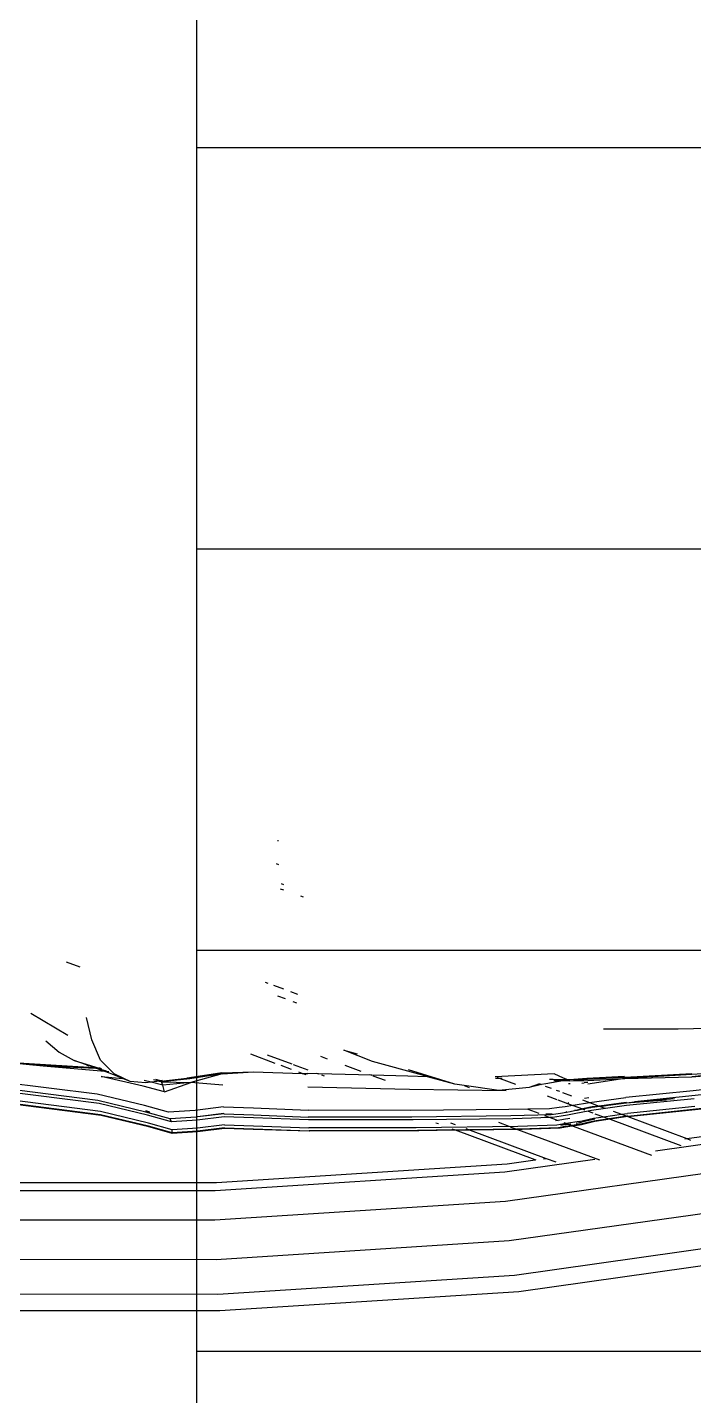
# Model space of a CAD drawing. Header units: millimetres. Extents: x -12551121 to 353735, y 112272 to 285506.
# Drawn here: x 102127.6 to 102283.4, y 172114.7 to 172434.4 of the extents above; entities that cross this region are included whole.
import ezdxf

# ---------------------------------------------------------------- set-up
doc = ezdxf.new("R2010")
doc.units = ezdxf.units.MM
doc.header["$MEASUREMENT"] = 0
doc.layers.add('+AT9-HATCH', color=8, linetype='Continuous')
doc.layers.add('+AT9_Hardscape', color=1, linetype='Continuous')

# ---------------------------------------------------------------- blocks, each defined once
blk = doc.blocks.new('cof')
at = {"layer": '+AT9_Hardscape', "color": 1}
for p, q in [((107.83, 668.52), (108.03, 668.45)), ((107.46, 663.08), (108.02, 662.88)), ((109.27, 656.89), (108.53, 657.15)), ((108.66, 658.41), (109.17, 658.23)), ((113.9, 655.26), (113.23, 655.5)), ((58.4, 640.13), (61.56, 638.97)), ((104.89, 635.42), (105.54, 635.18)), ((106.87, 634.69), (109.24, 633.81)), ((110.81, 633.22), (112.49, 632.6)), ((107.81, 632.19), (109.58, 631.54)), ((111.41, 630.86), (112.27, 630.54)), ((50.16, 628.15), (58.8, 623)), ((64.38, 621.88), (63.17, 627.14)), ((184.04, 624.5), (201.5, 624.51)), ((201.5, 624.51), (217.45, 624.8)), ((53.61, 621.67), (56.8, 619.04)), ((66.4, 617.15), (64.38, 621.88)), ((56.8, 619.04), (60.27, 617.04)), ((69.63, 613.94), (66.4, 617.15)), ((107.26, 616.4), (101.54, 618.53)), ((105.4, 618.41), (111.12, 616.29)), ((117.84, 618.08), (119.39, 617.5)), ((123.31, 619.51), (126.41, 618.66)), ((130.03, 616.82), (123.31, 619.51)), ((64.97, 615.39), (43.47, 616.68)), ((53.06, 615.76), (45.87, 616.48)), ((65.44, 615.22), (45.87, 616.48)), ((67.41, 614.53), (53.06, 615.76)), ((65.44, 615.22), (53.06, 615.76)), ((64.23, 615.65), (60.27, 617.04)), ((60.27, 617.04), (66.12, 615.29)), ((64.23, 615.65), (63.22, 615.92)), ((64.97, 615.39), (64.23, 615.65)), ((65.25, 615.37), (64.23, 615.65)), ((65.25, 615.37), (64.97, 615.39)), ((65.44, 615.22), (64.97, 615.39)), ((65.9, 615.19), (65.25, 615.37)), ((65.51, 615.2), (65.44, 615.22)), ((65.9, 615.19), (65.51, 615.2)), ((67.41, 614.53), (65.51, 615.2)), ((65.9, 615.19), (67.79, 614.68)), ((66.37, 615.25), (66.12, 615.29)), ((66.37, 615.25), (66.65, 615.14)), ((68.36, 614.45), (67.41, 614.53)), ((68.57, 614.12), (67.41, 614.53)), ((71.61, 612.91), (68.57, 614.12)), ((71.91, 612.89), (69.63, 613.94)), ((94.81, 614.22), (87.21, 613.05)), ((94.84, 613.98), (87.21, 613.05)), ((94.84, 613.98), (87.32, 612.82)), ((94.84, 613.98), (87.53, 611.94)), ((94.81, 614.22), (102.23, 614.42)), ((94.84, 613.98), (102.23, 614.42)), ((102.23, 614.42), (113.55, 614.07)), ((111.04, 615), (108.63, 615.9)), ((111.44, 616.17), (114.89, 614.89)), ((113.55, 614.07), (112.78, 614.35)), ((113.55, 614.07), (114.92, 614.03)), ((114.49, 613.72), (113.55, 614.07)), ((117.4, 613.96), (114.92, 614.03)), ((116.92, 614.14), (117.4, 613.96)), ((129.82, 613.63), (117.4, 613.96)), ((123.53, 615.97), (127.28, 614.58)), ((141.67, 613.64), (130.03, 616.82)), ((149.27, 611.53), (138.4, 614.92)), ((172.5, 614), (158.72, 613.25)), ((174.68, 612.95), (172.5, 614)), ((189.02, 613.15), (204.68, 614.01)), ((221.11, 614.94), (204.65, 613.25)), ((204.65, 613.25), (221.12, 614.63)), ((221.11, 614.94), (204.66, 613.78)), ((65.63, 609.19), (43.02, 612.03)), ((76.39, 611.11), (66.6, 613.31)), ((66.6, 613.31), (71.61, 612.91)), ((71.61, 612.91), (71.91, 612.89)), ((73.38, 612.2), (71.61, 612.91)), ((73.38, 612.2), (71.91, 612.89)), ((76.96, 611.87), (73.38, 612.2)), ((81.4, 609.77), (76.39, 611.11)), ((78.24, 612.01), (76.64, 612.43)), ((78.24, 612.01), (76.96, 611.87)), ((79.6, 612.17), (78.24, 612.01)), ((80.99, 611.3), (78.24, 612.01)), ((80.12, 612.26), (78.84, 612.58)), ((80.53, 612.33), (79.38, 612.62)), ((80.12, 612.26), (79.6, 612.17)), ((80.12, 612.26), (80.21, 612.24)), ((80.53, 612.33), (80.21, 612.24)), ((80.21, 612.24), (80.57, 612.28)), ((80.68, 612.12), (80.21, 612.24)), ((80.95, 612.38), (80.53, 612.33)), ((80.57, 612.28), (86.58, 612.98)), ((80.68, 612.12), (80.57, 612.28)), ((80.68, 612.12), (86.58, 612.98)), ((87.32, 612.82), (80.68, 612.12)), ((80.99, 611.3), (80.68, 612.12)), ((80.68, 612.12), (87.53, 611.94)), ((87.53, 611.94), (80.99, 611.3)), ((81.4, 609.77), (80.99, 611.3)), ((81.4, 609.77), (87.53, 611.94)), ((87.21, 613.05), (86.58, 612.98)), ((94.99, 611.32), (87.53, 611.94)), ((138.65, 610.32), (114.93, 610.82)), ((118.11, 613.7), (118.7, 613.48)), ((129.3, 613.83), (129.82, 613.63)), ((138.3, 613.41), (129.82, 613.63)), ((130.1, 613.53), (132.94, 612.48)), ((142.89, 613.3), (138.3, 613.41)), ((142.89, 613.3), (141.67, 613.64)), ((149.27, 611.53), (142.89, 613.3)), ((151.43, 611.22), (149.27, 611.53)), ((151.43, 611.22), (152.64, 610.77)), ((159.53, 610.04), (151.43, 611.22)), ((158.78, 613), (159.6, 612.98)), ((159.85, 612.88), (158.8, 612.91)), ((159.11, 613.16), (159.6, 612.98)), ((166.61, 610.78), (159.53, 610.04)), ((159.6, 612.98), (159.95, 612.97)), ((159.6, 612.98), (159.85, 612.88)), ((160.36, 612.87), (159.85, 612.88)), ((159.85, 612.88), (163.48, 611.54)), ((169.03, 611.59), (166.61, 610.78)), ((169.53, 611.44), (166.61, 610.78)), ((169.11, 611.59), (169.53, 611.44)), ((170.5, 611.59), (169.53, 611.44)), ((170.39, 611.11), (171.79, 610.6)), ((174.48, 612.33), (170.5, 611.59)), ((172.25, 612.66), (171.39, 612.67)), ((173.84, 612.56), (172.25, 612.66)), ((174, 612.33), (172.43, 612.36)), ((175.62, 612.54), (173.84, 612.56)), ((175.09, 612.44), (173.84, 612.56)), ((174.48, 612.33), (174, 612.33)), ((175.09, 612.44), (174.48, 612.33)), ((176.17, 612.33), (174.48, 612.33)), ((175.64, 612.54), (174.68, 612.95)), ((175.62, 612.54), (175.09, 612.44)), ((176.17, 612.33), (175.09, 612.44)), ((175.64, 612.54), (175.62, 612.54)), ((176.05, 612.53), (175.64, 612.54)), ((176.25, 611.62), (175.8, 611.59)), ((180.14, 612.86), (176.05, 612.53)), ((180.29, 612.69), (176.05, 612.53)), ((176.17, 612.33), (180.29, 612.69)), ((176.17, 612.33), (180.35, 612.44)), ((178.93, 611.81), (179.52, 611.86)), ((180.37, 611.91), (179.52, 611.86)), ((188.96, 613.36), (180.14, 612.86)), ((180.29, 612.69), (189.02, 613.15)), ((180.35, 612.44), (189.01, 612.85)), ((189.01, 612.85), (180.38, 611.54)), ((204.66, 613.78), (189.01, 612.85)), ((189.01, 612.85), (204.65, 613.25)), ((221.69, 611.76), (205.01, 610.02)), ((65.81, 607.7), (43.24, 610.63)), ((66.13, 607), (43.25, 609.95)), ((66.39, 605.13), (43.39, 608.11)), ((76.71, 606.58), (65.63, 609.19)), ((77.06, 605.03), (65.81, 607.7)), ((161.27, 609.97), (138.65, 610.32)), ((170.85, 608.8), (173.12, 607.96)), ((172.94, 610.17), (173.7, 609.89)), ((173.35, 607.87), (176.81, 606.59)), ((174.46, 609.61), (176.54, 608.83)), ((179.09, 607.89), (180.72, 607.28)), ((180.62, 608.38), (179.58, 608.17)), ((180.77, 607.29), (189.26, 608.4)), ((205.01, 610.02), (189.26, 608.4)), ((189.34, 607.15), (198.73, 607.9)), ((205.19, 608.14), (189.42, 606.53)), ((189.67, 604.07), (222.55, 607.58)), ((221.93, 610.62), (191.28, 607.4)), ((191.28, 607.4), (200.62, 608.18)), ((66.46, 604.41), (43.43, 607.37)), ((66.56, 604.25), (43.5, 607.2)), ((77.4, 604.33), (66.13, 607)), ((77.63, 602.46), (66.39, 605.13)), ((77.68, 601.75), (66.46, 604.41)), ((82.33, 605.03), (76.71, 606.58)), ((77.69, 605.09), (77, 605.29)), ((77.69, 605.09), (77.01, 605.26)), ((82.75, 603.46), (77.06, 605.03)), ((83.04, 602.76), (77.4, 604.33)), ((77.73, 605.09), (77.69, 605.09)), ((77.91, 605.03), (77.73, 605.09)), ((77.95, 605.03), (77.91, 605.03)), ((88.54, 605.41), (82.33, 605.03)), ((95.2, 606.23), (88.54, 605.41)), ((95.29, 604.71), (89.09, 603.91)), ((95.29, 604.67), (89.09, 603.88)), ((95.3, 604.6), (89.09, 603.88)), ((95.2, 606.23), (102.18, 606.02)), ((95.3, 604.6), (102.18, 604.37)), ((102.18, 606.02), (114.94, 605.51)), ((102.18, 604.37), (114.98, 603.86)), ((138.95, 605.42), (114.94, 605.51)), ((161.88, 605.59), (138.95, 605.42)), ((166.32, 605.69), (161.88, 605.59)), ((171.77, 604.4), (162.37, 604.12)), ((171.37, 605.82), (166.32, 605.69)), ((166.32, 605.69), (168.86, 604.75)), ((172, 604.6), (170.52, 604.55)), ((171.91, 604.52), (170.99, 604.5)), ((173.67, 606.06), (171.37, 605.82)), ((173.93, 604.68), (171.77, 604.4)), ((175.02, 606.26), (173.67, 606.06)), ((175.28, 604.95), (173.93, 604.68)), ((176.81, 606.59), (175.02, 606.26)), ((175.45, 605.06), (175.18, 605.02)), ((175.32, 604.92), (175.28, 604.95)), ((175.36, 604.96), (175.32, 604.92)), ((176.26, 605.11), (175.36, 604.96)), ((177.56, 604.67), (175.57, 604.29)), ((175.67, 607.14), (175.94, 607.23)), ((177.24, 605.32), (176.26, 605.11)), ((176.81, 606.59), (176.86, 606.57)), ((176.89, 606.61), (176.86, 606.57)), ((176.89, 606.61), (180.72, 607.28)), ((176.91, 606.55), (179.07, 605.75)), ((177.87, 605.5), (177.22, 605.38)), ((177.96, 605.43), (177.24, 605.32)), ((180.43, 605.25), (177.56, 604.67)), ((179.07, 605.75), (177.87, 605.5)), ((179.21, 605.7), (177.96, 605.43)), ((181.33, 606.22), (179.07, 605.75)), ((179.07, 605.75), (179.21, 605.7)), ((181, 606.05), (179.21, 605.7)), ((179.21, 605.7), (179.68, 605.52)), ((181.19, 605.4), (180.43, 605.25)), ((180.43, 605.25), (181.51, 604.85)), ((180.72, 607.28), (180.77, 607.29)), ((180.77, 607.29), (183.01, 606.43)), ((181.37, 606.15), (181, 606.05)), ((189.42, 606.53), (181.19, 605.4)), ((183.01, 606.43), (181.33, 606.22)), ((181.37, 606.15), (183.17, 606.37)), ((182.02, 604.65), (184.03, 603.91)), ((189.33, 607.24), (183.01, 606.43)), ((183.01, 606.43), (183.17, 606.37)), ((183.17, 606.37), (183.22, 606.36)), ((183.22, 606.36), (185.07, 606.61)), ((183.22, 606.36), (184.32, 605.95)), ((184.03, 603.91), (188.21, 604.5)), ((189.33, 607.24), (185.07, 606.61)), ((185.07, 606.61), (189.34, 607.15)), ((186.26, 605.23), (188.21, 604.5)), ((188.21, 604.5), (189.6, 604.7)), ((188.21, 604.5), (189.45, 604.04)), ((189.33, 607.24), (189.37, 607.24)), ((189.37, 607.2), (189.33, 607.24)), ((189.37, 607.2), (191.28, 607.4)), ((205.38, 606.33), (189.6, 604.7)), ((189.69, 603.96), (222.62, 607.48)), ((77.74, 601.59), (66.56, 604.25)), ((83.17, 600.89), (77.63, 602.46)), ((83.19, 600.19), (77.68, 601.75)), ((83.19, 600.04), (77.74, 601.59)), ((88.82, 603.81), (82.75, 603.46)), ((83.04, 602.76), (82.75, 603.46)), ((89.01, 603.12), (83.04, 602.76)), ((89.1, 601.24), (83.17, 600.89)), ((89.01, 603.88), (88.82, 603.81)), ((95.36, 603.92), (89.01, 603.12)), ((89.09, 603.88), (89.01, 603.88)), ((95.41, 601.2), (89.09, 600.4)), ((95.42, 602.04), (89.1, 601.24)), ((95.44, 601.35), (89.11, 600.54)), ((102.17, 603.69), (95.36, 603.92)), ((102.13, 600.98), (95.41, 601.2)), ((95.42, 602.04), (102.17, 601.81)), ((95.44, 601.35), (102.16, 601.13)), ((102.16, 601.13), (115.23, 600.66)), ((115.03, 603.2), (102.17, 603.69)), ((102.17, 601.81), (115.16, 601.34)), ((139.24, 603.86), (114.98, 603.86)), ((139.52, 603.21), (115.03, 603.2)), ((140.2, 601.38), (115.16, 601.34)), ((162.37, 604.12), (139.24, 603.86)), ((162.82, 603.48), (139.52, 603.21)), ((163.95, 601.68), (140.2, 601.38)), ((145.43, 602.24), (144.83, 602.46)), ((148.28, 602.5), (149.3, 602.12)), ((151.81, 601.19), (152.7, 600.86)), ((159.44, 602.64), (161.85, 601.75)), ((162.21, 601.61), (163.7, 601.06)), ((171.55, 603.75), (162.82, 603.48)), ((173.07, 601.98), (163.95, 601.68)), ((173.48, 601.37), (164.51, 601.07)), ((173.85, 601.29), (165.03, 600.99)), ((170.23, 604.24), (171.55, 603.75)), ((172.12, 603.77), (171.55, 603.75)), ((171.55, 603.75), (173.38, 603.07)), ((174.13, 604.05), (172.12, 603.77)), ((173.38, 603.07), (172.82, 602.99)), ((174.78, 602.26), (173.07, 601.98)), ((174.64, 603.26), (173.38, 603.07)), ((174.97, 601.63), (173.48, 601.37)), ((175.13, 601.53), (173.85, 601.29)), ((175.19, 602.12), (174.01, 601.87)), ((175.57, 604.29), (174.13, 604.05)), ((176.13, 603.5), (174.64, 603.26)), ((174.75, 602.56), (175.34, 602.34)), ((175.34, 602.34), (174.78, 602.26)), ((176.49, 601.84), (174.97, 601.63)), ((176.67, 601.72), (175.13, 601.53)), ((175.19, 602.12), (175.75, 602.19)), ((176.27, 602.48), (175.34, 602.34)), ((175.34, 602.34), (175.75, 602.19)), ((175.75, 602.19), (176.34, 602.27)), ((175.75, 602.19), (176.46, 601.93)), ((178.31, 602.86), (176.27, 602.48)), ((176.58, 601.89), (176.49, 601.84)), ((176.64, 601.86), (176.58, 601.89)), ((178.6, 602.2), (176.64, 601.86)), ((176.64, 601.86), (176.91, 601.76)), ((176.91, 601.76), (176.67, 601.72)), ((178.84, 602.07), (176.91, 601.76)), ((176.91, 601.76), (195.25, 594.96)), ((177.59, 602.46), (178.84, 602.66)), ((178.31, 602.86), (181.67, 603.57)), ((181.86, 602.92), (178.6, 602.2)), ((181.98, 603.38), (178.84, 602.66)), ((182, 602.8), (178.84, 602.07)), ((181.67, 603.57), (184.03, 603.91)), ((185.32, 603.43), (181.86, 602.92)), ((185.57, 603.34), (182, 602.8)), ((184.03, 603.91), (185.32, 603.43)), ((189.45, 604.04), (185.32, 603.43)), ((185.32, 603.43), (185.57, 603.34)), ((189.69, 603.96), (185.57, 603.34)), ((185.57, 603.34), (202.09, 597.21)), ((189.67, 604.07), (189.45, 604.04)), ((189.45, 604.04), (189.69, 603.96)), ((189.69, 603.96), (203.5, 598.83)), ((203.5, 598.83), (224.32, 601.76)), ((83.19, 600.19), (83.17, 600.89)), ((89.11, 600.54), (83.19, 600.19)), ((89.09, 600.4), (83.19, 600.04)), ((83.19, 600.04), (83.19, 600.19)), ((115.28, 600.53), (102.13, 600.98)), ((140.55, 600.74), (115.23, 600.66)), ((140.88, 600.64), (115.28, 600.53)), ((149.15, 600.86), (140.55, 600.74)), ((149.42, 600.76), (140.88, 600.64)), ((149.15, 600.86), (148.6, 601.07)), ((149.23, 600.83), (149.15, 600.86)), ((152.7, 600.86), (149.23, 600.83)), ((152.84, 600.81), (149.42, 600.76)), ((168.06, 593.84), (149.42, 600.76)), ((163.7, 601.06), (152.7, 600.86)), ((163.93, 600.97), (152.84, 600.81)), ((152.84, 600.81), (170.64, 594.2)), ((164.51, 601.07), (163.7, 601.06)), ((163.7, 601.06), (163.93, 600.97)), ((165.03, 600.99), (163.93, 600.97)), ((163.93, 600.97), (183.07, 593.87)), ((196.16, 596), (223.53, 599.85)), ((203.03, 598.76), (203.5, 598.83)), ((203.5, 598.83), (204.38, 598.5)), ((93.53, 588.54), (161.47, 592.91)), ((160.94, 591.04), (181.95, 594)), ((161.14, 584.19), (223.98, 593.04)), ((161.47, 592.91), (168.06, 593.84)), ((168.27, 593.76), (168.06, 593.84)), ((170, 594.11), (170.64, 594.2)), ((170.64, 594.2), (172.87, 593.38)), ((35.97, 588.6), (93.53, 588.54)), ((93.23, 586.68), (160.94, 591.04)), ((20.74, 586.76), (93.23, 586.68)), ((93.19, 579.82), (161.14, 584.19)), ((161.99, 574.99), (225.51, 583.93)), ((20.48, 579.9), (93.19, 579.82)), ((163.18, 566.94), (227.52, 576)), ((93.43, 570.58), (161.99, 574.99)), ((20.14, 570.65), (93.43, 570.58)), ((164.24, 563.13), (229.26, 572.28)), ((93.85, 562.48), (163.18, 566.94)), ((94.29, 558.63), (164.24, 563.13)), ((19.86, 562.56), (93.85, 562.48)), ((19.73, 558.71), (94.29, 558.63))]:
    blk.add_line(p, q, dxfattribs=at)

msp = doc.modelspace()

# ---------------------------------------------------------------- hatches: boundary and pattern name
at = {"layer": '+AT9-HATCH'}
h = msp.add_hatch(dxfattribs=at)
h.set_pattern_fill('LINE', color=8, scale=750)
h.paths.add_polyline_path([(98342.22, 176851.47), (98342.22, 179526.48), (97292.22, 179526.48, 0.414214), (96392.22, 178626.48), (96392.22, 177751.48, -0.414214), (95292.22, 176651.48), (94892.22, 176651.48), (94892.22, 174751.48), (96392.22, 174751.48, 0.414214), (97292.22, 175651.48), (97292.22, 176001.46), (97292.22, 176451.47, -0.414214), (97692.22, 176851.47), (98342.22, 176851.47)], is_closed=False)
h.paths.add_polyline_path([(98392.22, 179526.48), (98392.22, 176851.47), (98692.22, 176851.47), (98692.22, 179526.48)])
h.paths.add_polyline_path([(98742.22, 179526.48), (98742.22, 176851.47), (99042.22, 176851.47), (99042.22, 179526.48)])
h.paths.add_polyline_path([(99367.22, 179526.48), (99367.22, 176851.47), (99667.22, 176851.47), (99667.22, 179526.48)])
h.paths.add_polyline_path([(99717.22, 179526.48), (99717.22, 176851.47), (100017.22, 176851.47), (100017.22, 179526.48)])
h.paths.add_polyline_path([(100067.22, 179526.48), (100067.22, 176851.47), (100367.22, 176851.47), (100367.22, 179526.48)])
h.paths.add_polyline_path([(100417.22, 179526.48), (100417.22, 176851.47), (100717.22, 176851.47), (100717.22, 179526.48)])
h.paths.add_polyline_path([(101067.22, 176716.04), (101067.22, 179526.48), (100767.22, 179526.48), (100767.22, 176851.46), (100767.22, 176851.46, -0.21525)])
h.paths.add_polyline_path([(101117.22, 179526.48), (101117.22, 173451.49), (101417.22, 173451.49), (101417.22, 179503.97, 0.056082), (101217.22, 179526.48), (101117.22, 179526.48)], is_closed=False)
h.paths.add_polyline_path([(101467.22, 179491.06), (101467.22, 173451.49), (101767.22, 173451.49), (101767.22, 179338.87, 0.094274)])
h.paths.add_polyline_path([(102117.22, 178626.63, 0.213378), (101817.22, 179297.3), (101817.22, 173451.49), (102117.22, 173451.49), (102117.22, 178626.48)], is_closed=False)
h.paths.add_polyline_path([(101817.22, 173101.46), (101817.22, 170101.46), (102117.22, 170101.46), (102117.22, 173101.46)])
h.paths.add_polyline_path([(101467.22, 173101.46), (101467.22, 170101.46), (101767.22, 170101.46), (101767.22, 173101.46)])
h.paths.add_polyline_path([(101117.22, 173101.46), (101117.22, 170101.46), (101417.22, 170101.46), (101417.22, 173101.46)])
h.paths.add_polyline_path([(101117.22, 169801.46), (101117.22, 166601.46), (101417.22, 166601.46), (101417.22, 169801.46)])
h.paths.add_polyline_path([(101467.22, 169801.46), (101467.22, 166601.46), (101767.22, 166601.46), (101767.22, 169801.46)])
h.paths.add_polyline_path([(101817.22, 169801.46), (101817.22, 166601.46), (102117.22, 166601.46), (102117.22, 169801.46)])
h.paths.add_polyline_path([(102517.22, 169801.46), (102817.22, 169801.46), (102817.22, 166601.46), (102517.22, 166601.46)])
h.paths.add_polyline_path([(102167.22, 169801.46), (102467.22, 169801.46), (102467.22, 166601.46), (102167.22, 166601.46)])
h.paths.add_polyline_path([(102867.22, 169801.46), (103167.22, 169801.46), (103167.22, 166601.46), (102867.22, 166601.46)])
h.paths.add_polyline_path([(102867.22, 173101.46), (103167.22, 173101.46), (103167.22, 170101.46), (102867.22, 170101.46)])
h.paths.add_polyline_path([(102167.22, 173101.46), (102467.22, 173101.46), (102467.22, 170101.46), (102167.22, 170101.46)])
h.paths.add_polyline_path([(102517.22, 173101.46), (102817.22, 173101.46), (102817.22, 170101.46), (102517.22, 170101.46)])
at = {"layer": '+AT9_Hardscape'}
h = msp.add_hatch(dxfattribs=at)
h.set_pattern_fill('CTYSQMK2', color=8, scale=30)
h.set_pattern_definition([(0, (84.85, 0), (360, 360), [550.293, -169.707]), (90, (0, 84.85), (-360, 360), [550.293, -169.707]), (45, (275.15, 360), (-360.0008, 360.0008), [120, -389.118]), (315, (275.15, 360), (360.0008, 360.0008), [120, -389.118]), (45, (360, 275.15), (-360.0008, 360.0008), [120, -389.118]), (315, (360, 444.85), (360.0008, 360.0008), [120, -389.118])])
h.paths.add_polyline_path([(103192.22, 169851.63), (101067.23, 169851.63), (101067.22, 170051.5), (101067.23, 173151.63), (101067.22, 173351.46), (101067.22, 176451.46, 0.414214), (100767.22, 176751.46), (99292.22, 176751.46), (99092.22, 176751.47), (98142.22, 176751.46), (97692.22, 176751.46, 0.414213), (97392.22, 176451.46), (97392.22, 176001.46), (97392.22, 175651.48, -0.414214), (96392.22, 174651.48), (94842.22, 174651.48), (94842.23, 173826.46), (97342.22, 173826.46), (97342.22, 173226.46), (97342.22, 171216.47), (99072.22, 171216.47), (99092.22, 171216.47), (99092.23, 175751.61), (99272.22, 175751.61), (99292.22, 175751.47), (99292.22, 170526.63), (99272.22, 170526.49), (99272.22, 166551.62), (101067.22, 166551.62), (101078.67, 169851.48), (101972.22, 169851.48), (101972.22, 169801.46), (102117.22, 169801.46), (102117.22, 168556.82), (102167.22, 168556.82), (102161.93, 169077.07), (102122.22, 169077.07), (102122.22, 169851.48), (103015.77, 169851.48), (103015.77, 169801.46), (103042.22, 169801.46), (103042.22, 169851.48), (103192.22, 169851.48)], is_closed=False)
h.paths.add_polyline_path([(102167.22, 171018.02), (102117.22, 171021.5), (102167.22, 171020.13), (102175.69, 171019.89)], is_closed=False)
h.paths.add_polyline_path([(94842.22, 173226.46), (94822.22, 171216.47), (96211.93, 171216.47), (96442.22, 171216.47), (96442.22, 173226.46), (94842.22, 173226.46)])
h.paths.add_polyline_path([(96442.22, 173226.46), (96442.22, 171216.47), (96742.22, 171216.47), (96742.22, 173226.46)])
h.paths.add_polyline_path([(97042.22, 173226.46), (96742.22, 173226.46), (96742.22, 171216.47), (97042.22, 171216.47)])
h.paths.add_polyline_path([(97042.22, 171216.47), (97342.22, 171216.47), (97342.22, 173226.46), (97042.22, 173226.46)])

# ---------------------------------------------------------------- linework, layer by layer
at = {"layer": '+AT9_Hardscape', "elevation": 0}
msp.add_lwpolyline([(102167.22, 173101.46), (102467.22, 173101.46), (102467.22, 170101.46), (102167.22, 170101.46)], close=True, dxfattribs=at)

# ---------------------------------------------------------------- block references
msp.add_blockref('cof', (102078.29, 171575.92))

doc.saveas('drawing.dxf')
